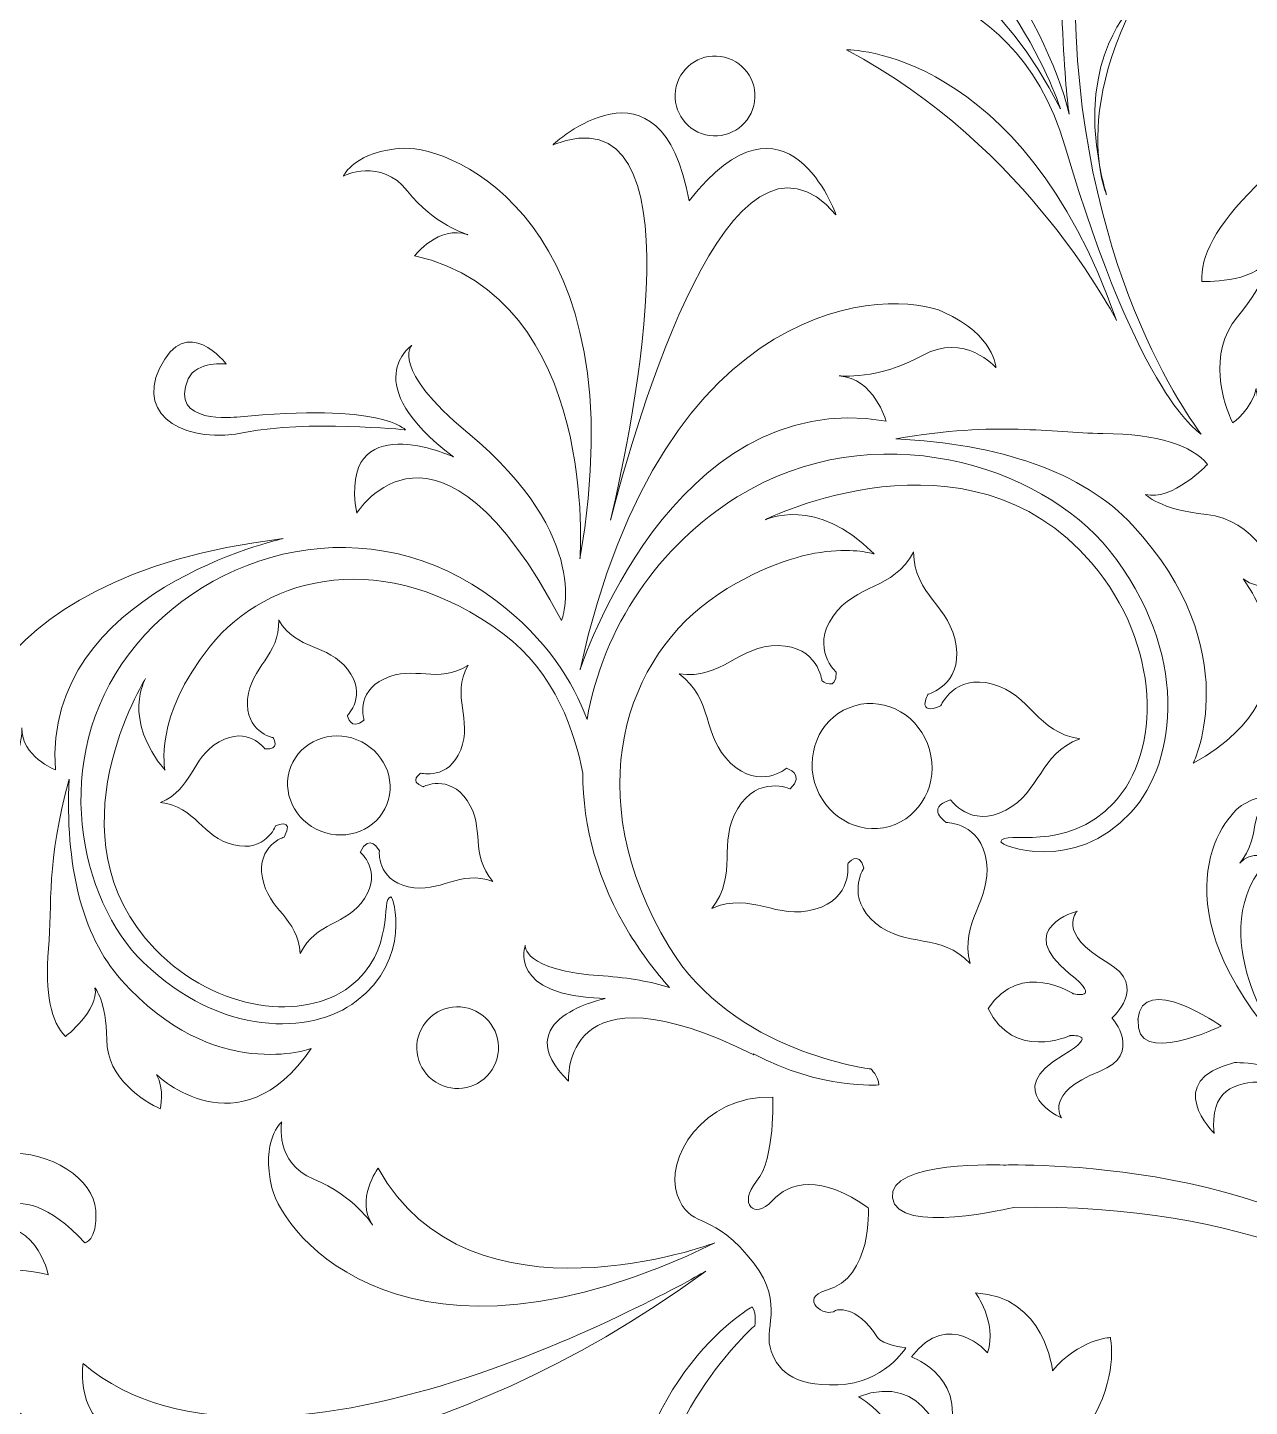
# Model space of a CAD drawing. Header units: millimetres. Extents: x -1420 to -489, y -454 to 898.
# Drawn here: x -693.1 to -634.4, y -218.6 to -152.3 of the extents above; entities that cross this region are included whole.
import ezdxf

# ---------------------------------------------------------------- set-up
doc = ezdxf.new("R2010")
doc.units = ezdxf.units.MM
doc.header["$MEASUREMENT"] = 0
doc.layers.add('Layer 1', color=7, linetype='Continuous')

msp = doc.modelspace()

# ---------------------------------------------------------------- linework, layer by layer
at = {"layer": 'Layer 1', "color": 1, "lineweight": 20}
msp.add_open_spline([(-710.7467, -67.766), (-710.7467, -67.766), (-493.7468, -67.766), (-493.7468, -67.766), (-493.7468, -67.766), (-490.9929, -67.7659), (-488.7466, -69.9335), (-488.7467, -72.591), (-488.7467, -72.591), (-488.7467, -72.591), (-488.7467, -448.9409), (-488.7467, -448.9409), (-488.7467, -448.9409), (-488.7467, -451.5984), (-490.9928, -453.7659), (-493.7467, -453.7659), (-493.7467, -453.7659), (-493.7467, -453.7659), (-710.7467, -453.7659), (-710.7467, -453.7659)], degree=3, knots=[0, 0, 0, 0, 0.1666667, 0.1666667, 0.1666667, 0.1666667, 0.3333333, 0.3333333, 0.3333333, 0.3333333, 0.5, 0.5, 0.5, 0.5, 0.6666667, 0.6666667, 0.6666667, 0.6666667, 1, 1, 1, 1], dxfattribs=at)
at = {"layer": 'Layer 1', "color": 250, "lineweight": 9}
for points, knots in [([(-643.2106, -158.0212), (-643.2106, -158.0212), (-643.2106, -158.0212), (-643.2106, -158.0212), (-643.2106, -158.0212), (-639.6375, -170.1741), (-636.6698, -171.8351), (-636.6698, -171.8351), (-636.6698, -171.8351), (-636.6698, -171.8351), (-642.4488, -164.5653), (-642.7281, -151.4881), (-642.7281, -151.4881), (-642.9639, -140.5532), (-647.3559, -140.6892), (-648.8565, -139.9387), (-648.8565, -139.9387), (-648.8565, -139.9387), (-646.0325, -141.2756), (-645.4889, -144.1838), (-645.4889, -144.1838), (-645.4889, -144.1838), (-646.1311, -143.5648), (-647.292, -143.5522), (-647.292, -143.5522), (-647.292, -143.5522), (-643.5604, -146.7874), (-643.3707, -151.6184), (-643.3707, -151.6184), (-643.2673, -154.273), (-643.1243, -155.7063), (-643.0213, -156.4625), (-643.0213, -156.4625), (-644.0833, -151.8163), (-649.1468, -144.4232), (-652.8291, -142.7903), (-652.8291, -142.7903), (-656.7285, -141.061), (-654.7474, -143.3588), (-654.7474, -143.3588), (-654.7474, -143.3588), (-645.8249, -148.2281), (-643.4428, -156.2002), (-643.4428, -156.2002), (-643.4428, -156.2002), (-649.0063, -145.069), (-658.1524, -147.8449), (-658.1524, -147.8449), (-658.1524, -147.8449), (-654.449, -148.3221), (-653.9135, -150.0291), (-653.9135, -150.0291), (-653.9135, -150.0291), (-653.9135, -150.0291), (-645.8008, -149.2098), (-643.2106, -158.0212)], [0, 0, 0, 0, 0.0666667, 0.0666667, 0.0666667, 0.0666667, 0.1333333, 0.1333333, 0.1333333, 0.1333333, 0.2, 0.2, 0.2, 0.2, 0.2666667, 0.2666667, 0.2666667, 0.2666667, 0.3333333, 0.3333333, 0.3333333, 0.3333333, 0.4, 0.4, 0.4, 0.4, 0.4666667, 0.4666667, 0.4666667, 0.4666667, 0.5333333, 0.5333333, 0.5333333, 0.5333333, 0.6, 0.6, 0.6, 0.6, 0.6666667, 0.6666667, 0.6666667, 0.6666667, 0.7333333, 0.7333333, 0.7333333, 0.7333333, 0.8, 0.8, 0.8, 0.8, 0.8666667, 0.8666667, 0.8666667, 0.8666667, 1, 1, 1, 1]), ([(-641.5631, -158.9008), (-641.5631, -158.9008), (-641.5631, -158.9008), (-641.5631, -158.9008), (-641.5631, -158.9008), (-641.7643, -157.3803), (-641.6963, -154.705), (-639.9441, -151.2218), (-639.9441, -151.2218), (-639.9441, -151.2218), (-642.5652, -153.6642), (-641.5631, -158.9008)], [0, 0, 0, 0, 0.25, 0.25, 0.25, 0.25, 0.5, 0.5, 0.5, 0.5, 1, 1, 1, 1]), ([(-665.0667, -175.9747), (-665.0667, -175.9747), (-665.0667, -175.9747), (-665.0667, -175.9747), (-665.0667, -175.9747), (-663.8239, -171.1477), (-659.2885, -155.4176), (-654.2287, -161.2911), (-654.2287, -161.2911), (-654.2287, -161.2911), (-656.5692, -154.5812), (-661.2834, -160.6261), (-661.2834, -160.6261), (-661.2834, -160.6261), (-661.285, -160.6261), (-661.285, -160.6261), (-661.285, -160.6261), (-662.6504, -153.0819), (-667.8409, -157.9357), (-667.8409, -157.9357), (-667.8409, -157.9357), (-660.6311, -155.0878), (-663.9229, -171.1237), (-665.0667, -175.9747)], [0, 0, 0, 0, 0.1428571, 0.1428571, 0.1428571, 0.1428571, 0.2857143, 0.2857143, 0.2857143, 0.2857143, 0.4285714, 0.4285714, 0.4285714, 0.4285714, 0.5714286, 0.5714286, 0.5714286, 0.5714286, 0.7142857, 0.7142857, 0.7142857, 0.7142857, 1, 1, 1, 1]), ([(-660.4999, -157.4475), (-660.4999, -157.4475), (-660.4999, -157.4475), (-660.4999, -157.4475), (-660.4999, -157.4475), (-659.471, -157.6987), (-658.431, -157.0712), (-658.1761, -156.0431), (-658.1761, -156.0431), (-657.9228, -155.0108), (-658.5515, -153.9725), (-659.5825, -153.7188), (-659.5825, -153.7188), (-660.6095, -153.4647), (-661.6511, -154.0934), (-661.9048, -155.1228), (-661.9048, -155.1228), (-662.1581, -156.1526), (-661.5289, -157.1922), (-660.4999, -157.4475)], [0, 0, 0, 0, 0.1666667, 0.1666667, 0.1666667, 0.1666667, 0.3333333, 0.3333333, 0.3333333, 0.3333333, 0.5, 0.5, 0.5, 0.5, 0.6666667, 0.6666667, 0.6666667, 0.6666667, 1, 1, 1, 1]), ([(-640.7438, -166.3656), (-640.7438, -166.3656), (-640.7438, -166.3656), (-640.7438, -166.3656), (-640.7438, -166.3656), (-645.3407, -153.246), (-653.7213, -153.3608), (-653.7213, -153.3608), (-653.7213, -153.3608), (-644.9486, -158.0029), (-640.7438, -166.3656), (-640.7438, -166.3656)], [0, 0, 0, 0, 0.25, 0.25, 0.25, 0.25, 0.5, 0.5, 0.5, 0.5, 1, 1, 1, 1]), ([(-626.1498, -174.3292), (-626.1498, -174.3292), (-626.1498, -174.3292), (-626.1498, -174.3292), (-626.1498, -174.3292), (-626.1498, -174.3292), (-631.8274, -172.2659), (-632.0167, -164.0857), (-632.0167, -164.0857), (-632.0974, -160.5854), (-630.1334, -156.8021), (-626.7333, -153.1841), (-626.7333, -153.1841), (-630.9026, -156.0194), (-632.2423, -158.1377), (-634.0596, -159.9306), (-634.0596, -159.9306), (-635.9727, -161.8188), (-636.7301, -163.3295), (-636.6376, -164.4969), (-636.6376, -164.4969), (-636.6376, -164.4969), (-634.1399, -164.5934), (-633.4904, -163.4529), (-633.4904, -163.4529), (-633.4904, -163.4529), (-633.4533, -164.4436), (-634.929, -166.197), (-634.929, -166.197), (-636.4006, -167.9504), (-635.594, -170.3956), (-635.1575, -171.2976), (-635.1575, -171.2976), (-635.1575, -171.2976), (-634.2071, -170.5964), (-634.032, -169.6423), (-634.032, -169.6423), (-634.032, -169.6423), (-633.3674, -176.2862), (-626.1498, -174.3292)], [0, 0, 0, 0, 0.0909091, 0.0909091, 0.0909091, 0.0909091, 0.1818182, 0.1818182, 0.1818182, 0.1818182, 0.2727273, 0.2727273, 0.2727273, 0.2727273, 0.3636364, 0.3636364, 0.3636364, 0.3636364, 0.4545455, 0.4545455, 0.4545455, 0.4545455, 0.5454545, 0.5454545, 0.5454545, 0.5454545, 0.6363636, 0.6363636, 0.6363636, 0.6363636, 0.7272727, 0.7272727, 0.7272727, 0.7272727, 0.8181818, 0.8181818, 0.8181818, 0.8181818, 1, 1, 1, 1]), ([(-666.5334, -177.8221), (-666.5334, -177.8221), (-666.5334, -177.8221), (-666.5334, -177.8221), (-666.5334, -177.8221), (-663.7181, -161.6335), (-672.6227, -158.007), (-674.9808, -158.097), (-674.9808, -158.097), (-677.3401, -158.1866), (-677.9029, -159.4285), (-677.9029, -159.4285), (-677.9029, -159.4285), (-677.9029, -159.4285), (-676.1079, -158.5192), (-674.8273, -160.1493), (-674.8273, -160.1493), (-673.5454, -161.7764), (-671.9276, -162.2492), (-671.9276, -162.2492), (-671.9276, -162.2492), (-673.317, -161.7683), (-674.4791, -163.2595), (-674.4791, -163.2595), (-674.4791, -163.2595), (-665.5619, -165.2865), (-666.5334, -177.8221), (-666.5334, -177.8221)], [0, 0, 0, 0, 0.125, 0.125, 0.125, 0.125, 0.25, 0.25, 0.25, 0.25, 0.375, 0.375, 0.375, 0.375, 0.5, 0.5, 0.5, 0.5, 0.625, 0.625, 0.625, 0.625, 0.75, 0.75, 0.75, 0.75, 1, 1, 1, 1]), ([(-641.5631, -158.9008), (-641.5631, -158.9008), (-641.5631, -158.9008), (-641.5631, -158.9008), (-641.5631, -158.9008), (-641.4442, -159.8182), (-641.2276, -160.3178), (-641.2276, -160.3178), (-641.2276, -160.3178), (-641.3721, -159.8239), (-641.4772, -159.354), (-641.5631, -158.9008)], [0, 0, 0, 0, 0.25, 0.25, 0.25, 0.25, 0.5, 0.5, 0.5, 0.5, 1, 1, 1, 1]), ([(-646.5403, -168.6394), (-646.5403, -168.6394), (-646.5403, -168.6394), (-646.5403, -168.6394), (-646.5403, -168.6394), (-646.5403, -168.6394), (-646.5965, -167.0806), (-649.0519, -165.9653), (-649.0519, -165.9653), (-651.5069, -164.8475), (-662.4899, -164.8251), (-666.5302, -183.1561), (-666.5302, -183.1561), (-666.5302, -183.1561), (-662.1243, -169.4839), (-651.8197, -171.2064), (-651.8197, -171.2064), (-651.8197, -171.2064), (-652.4012, -169.1276), (-654.0804, -169.0307), (-654.0804, -169.0307), (-654.0804, -169.0307), (-652.1629, -169.2327), (-650.1033, -168.0669), (-650.1033, -168.0669), (-648.0453, -166.9039), (-646.5403, -168.6394), (-646.5403, -168.6394)], [0, 0, 0, 0, 0.125, 0.125, 0.125, 0.125, 0.25, 0.25, 0.25, 0.25, 0.375, 0.375, 0.375, 0.375, 0.5, 0.5, 0.5, 0.5, 0.625, 0.625, 0.625, 0.625, 0.75, 0.75, 0.75, 0.75, 1, 1, 1, 1]), ([(-674.9246, -171.6246), (-674.9246, -171.6246), (-674.9246, -171.6246), (-674.9246, -171.6246), (-674.9246, -171.6246), (-674.9246, -171.6246), (-676.033, -170.3073), (-683.0303, -171.0113), (-683.0303, -171.0113), (-683.0303, -171.0113), (-686.362, -171.4071), (-685.3595, -169.1753), (-685.3595, -169.1753), (-684.9653, -168.3014), (-683.5389, -168.4639), (-683.5389, -168.4639), (-683.5389, -168.4639), (-683.5389, -168.4639), (-685.4454, -165.9474), (-686.7428, -168.6773), (-686.7428, -168.6773), (-687.8699, -171.0463), (-685.4019, -172.3274), (-682.5714, -171.7439), (-682.5714, -171.7439), (-679.7414, -171.1587), (-674.9246, -171.6246), (-674.9246, -171.6246)], [0, 0, 0, 0, 0.125, 0.125, 0.125, 0.125, 0.25, 0.25, 0.25, 0.25, 0.375, 0.375, 0.375, 0.375, 0.5, 0.5, 0.5, 0.5, 0.625, 0.625, 0.625, 0.625, 0.75, 0.75, 0.75, 0.75, 1, 1, 1, 1]), ([(-667.4195, -180.7963), (-667.4195, -180.7963), (-667.4195, -180.7963), (-667.4195, -180.7963), (-667.4195, -180.7963), (-667.4195, -180.7963), (-665.8208, -176.8192), (-671.9268, -171.7663), (-671.9268, -171.7663), (-675.6914, -168.652), (-674.6176, -167.5717), (-674.6176, -167.5717), (-674.6176, -167.5717), (-674.6176, -167.5717), (-677.3039, -169.3813), (-672.6182, -172.9235), (-672.6182, -172.9235), (-672.6182, -172.9235), (-678.1757, -170.3956), (-677.266, -175.6282), (-677.266, -175.6282), (-677.266, -175.6282), (-673.4066, -169.4167), (-667.4195, -180.7963)], [0, 0, 0, 0, 0.1428571, 0.1428571, 0.1428571, 0.1428571, 0.2857143, 0.2857143, 0.2857143, 0.2857143, 0.4285714, 0.4285714, 0.4285714, 0.4285714, 0.5714286, 0.5714286, 0.5714286, 0.5714286, 0.7142857, 0.7142857, 0.7142857, 0.7142857, 1, 1, 1, 1]), ([(-688.2066, -182.3901), (-688.2066, -182.3901), (-688.2066, -182.3901), (-688.2066, -182.3901), (-688.2066, -182.3901), (-692.0518, -187.4471), (-690.6006, -194.2425), (-687.5132, -197.2293), (-687.5132, -197.2293), (-683.8313, -200.7882), (-679.4588, -200.732), (-677.2835, -199.0894), (-677.2835, -199.0894), (-674.6021, -197.0636), (-675.4857, -194.0478), (-675.6295, -194.0686), (-675.6295, -194.0686), (-676.1429, -194.1374), (-675.3595, -196.6596), (-677.5958, -198.3809), (-677.5958, -198.3809), (-679.7483, -200.0365), (-683.973, -199.6619), (-686.9468, -196.5839), (-686.9468, -196.5839), (-692.183, -191.1677), (-687.4126, -183.5824), (-687.4126, -183.5824), (-687.4126, -183.5824), (-687.4126, -183.5824), (-688.578, -185.5028), (-686.4765, -187.9887), (-686.4765, -187.9887), (-686.4765, -187.9887), (-687.0718, -185.4665), (-684.3089, -182.0253), (-684.3089, -182.0253), (-681.54, -178.584), (-675.9108, -177.2065), (-670.2365, -181.4124), (-670.2365, -181.4124), (-667.6903, -183.299), (-666.7509, -186.2646), (-666.4023, -188.119), (-666.4023, -188.119), (-666.3856, -190.6974), (-665.6917, -193.3519), (-664.1297, -195.877), (-664.1297, -195.877), (-663.5267, -196.8506), (-662.8874, -197.6923), (-662.2338, -198.4216), (-662.2338, -198.4216), (-663.1024, -198.1565), (-664.144, -197.9545), (-665.4112, -197.8719), (-665.4112, -197.8719), (-669.3545, -197.6121), (-669.1603, -196.3958), (-669.1603, -196.3958), (-669.1603, -196.3958), (-669.1603, -196.3958), (-670.0647, -198.8524), (-665.3167, -198.9575), (-665.3167, -198.9575), (-665.3167, -198.9575), (-670.1571, -199.9311), (-667.0827, -202.9317), (-667.0827, -202.9317), (-667.0827, -202.9317), (-667.4924, -197.0302), (-658.1809, -201.658), (-658.1809, -201.658), (-658.1809, -201.658), (-658.1854, -201.6442), (-658.1923, -201.6201), (-658.1923, -201.6201), (-654.9315, -203.3454), (-652.1642, -203.1072), (-652.1642, -203.1072), (-652.1642, -203.1072), (-652.1711, -202.6907), (-652.5551, -202.3384), (-652.5551, -202.3384), (-652.5551, -202.3384), (-652.5551, -202.3384), (-659.1798, -201.5599), (-662.2448, -196.476), (-662.2448, -196.476), (-666.6739, -189.1207), (-664.3541, -182.4699), (-659.8684, -179.5226), (-659.8684, -179.5226), (-655.3831, -176.5794), (-652.3991, -177.5909), (-652.3991, -177.5909), (-652.3991, -177.5909), (-655.1628, -174.7584), (-657.6239, -175.9454), (-657.6239, -175.9454), (-657.6239, -175.9454), (-657.6239, -175.9454), (-647.8947, -171.0537), (-641.9459, -178.0172), (-641.9459, -178.0172), (-638.5669, -181.9719), (-638.6077, -187.1303), (-640.8603, -189.5418), (-640.8603, -189.5418), (-643.2041, -192.0473), (-646.1637, -190.8069), (-646.3074, -191.4186), (-646.3074, -191.4186), (-646.3481, -191.5928), (-642.8018, -193.0095), (-640.0402, -190.0019), (-640.0402, -190.0019), (-637.7998, -187.5624), (-637.2232, -182.2749), (-641.1005, -177.4072), (-641.1005, -177.4072), (-644.3553, -173.325), (-652.4069, -170.78), (-658.975, -174.8496), (-658.975, -174.8496), (-662.7176, -177.1657), (-665.4356, -181.1192), (-666.1934, -185.5406), (-666.1934, -185.5406), (-666.8498, -183.7493), (-668.1211, -181.6914), (-670.5794, -179.8215), (-670.5794, -179.8215), (-676.6243, -175.2271), (-684.3582, -177.327), (-688.2066, -182.3901)], [0, 0, 0, 0, 0.0285714, 0.0285714, 0.0285714, 0.0285714, 0.0571429, 0.0571429, 0.0571429, 0.0571429, 0.0857143, 0.0857143, 0.0857143, 0.0857143, 0.1142857, 0.1142857, 0.1142857, 0.1142857, 0.1428571, 0.1428571, 0.1428571, 0.1428571, 0.1714286, 0.1714286, 0.1714286, 0.1714286, 0.2, 0.2, 0.2, 0.2, 0.2285714, 0.2285714, 0.2285714, 0.2285714, 0.2571429, 0.2571429, 0.2571429, 0.2571429, 0.2857143, 0.2857143, 0.2857143, 0.2857143, 0.3142857, 0.3142857, 0.3142857, 0.3142857, 0.3428571, 0.3428571, 0.3428571, 0.3428571, 0.3714286, 0.3714286, 0.3714286, 0.3714286, 0.4, 0.4, 0.4, 0.4, 0.4285714, 0.4285714, 0.4285714, 0.4285714, 0.4571429, 0.4571429, 0.4571429, 0.4571429, 0.4857143, 0.4857143, 0.4857143, 0.4857143, 0.5142857, 0.5142857, 0.5142857, 0.5142857, 0.5428571, 0.5428571, 0.5428571, 0.5428571, 0.5714286, 0.5714286, 0.5714286, 0.5714286, 0.6, 0.6, 0.6, 0.6, 0.6285714, 0.6285714, 0.6285714, 0.6285714, 0.6571429, 0.6571429, 0.6571429, 0.6571429, 0.6857143, 0.6857143, 0.6857143, 0.6857143, 0.7142857, 0.7142857, 0.7142857, 0.7142857, 0.7428571, 0.7428571, 0.7428571, 0.7428571, 0.7714286, 0.7714286, 0.7714286, 0.7714286, 0.8, 0.8, 0.8, 0.8, 0.8285714, 0.8285714, 0.8285714, 0.8285714, 0.8571429, 0.8571429, 0.8571429, 0.8571429, 0.8857143, 0.8857143, 0.8857143, 0.8857143, 0.9142857, 0.9142857, 0.9142857, 0.9142857, 0.9428571, 0.9428571, 0.9428571, 0.9428571, 1, 1, 1, 1]), ([(-651.3514, -172.0607), (-651.3514, -172.0607), (-651.3514, -172.0607), (-651.3514, -172.0607), (-651.3514, -172.0607), (-646.3929, -172.2924), (-642.3498, -173.6378), (-639.9706, -176.2064), (-639.9706, -176.2064), (-634.4115, -182.2118), (-637.0513, -187.645), (-637.0513, -187.645), (-637.0513, -187.645), (-630.5064, -184.0258), (-634.6546, -178.7945), (-634.6546, -178.7945), (-634.6546, -178.7945), (-633.8654, -179.3569), (-632.6955, -179.1973), (-632.6955, -179.1973), (-632.6955, -179.1973), (-633.0099, -178.2473), (-634.1333, -175.9299), (-636.4104, -175.6958), (-636.4104, -175.6958), (-638.6891, -175.4641), (-639.352, -174.7274), (-639.352, -174.7274), (-639.352, -174.7274), (-638.0938, -175.0951), (-636.3689, -173.2843), (-636.3689, -173.2843), (-636.3689, -173.2843), (-637.1136, -172.3836), (-638.7103, -171.8265), (-641.3966, -171.8029), (-641.3966, -171.8029), (-643.9505, -171.7817), (-646.3868, -171.1925), (-651.3514, -172.0607)], [0, 0, 0, 0, 0.0909091, 0.0909091, 0.0909091, 0.0909091, 0.1818182, 0.1818182, 0.1818182, 0.1818182, 0.2727273, 0.2727273, 0.2727273, 0.2727273, 0.3636364, 0.3636364, 0.3636364, 0.3636364, 0.4545455, 0.4545455, 0.4545455, 0.4545455, 0.5454545, 0.5454545, 0.5454545, 0.5454545, 0.6363636, 0.6363636, 0.6363636, 0.6363636, 0.7272727, 0.7272727, 0.7272727, 0.7272727, 0.8181818, 0.8181818, 0.8181818, 0.8181818, 1, 1, 1, 1]), ([(-694.4551, -189.1207), (-694.4551, -189.1207), (-694.4551, -189.1207), (-694.4551, -189.1207), (-694.4551, -189.1207), (-693.3382, -187.5257), (-693.3532, -185.9393), (-693.3532, -185.9393), (-693.3532, -185.9393), (-693.4062, -187.3238), (-691.7497, -187.9618), (-691.7497, -187.9618), (-691.7497, -187.9618), (-692.3519, -179.3895), (-680.8074, -176.8542), (-680.8074, -176.8542), (-680.8074, -176.8542), (-696.1397, -178.7229), (-696.983, -187.7208), (-696.2611, -189.8166), (-696.2611, -189.8166), (-695.5375, -191.9166), (-694.2662, -192.0851), (-694.2662, -192.0851), (-694.2662, -192.0851), (-694.2662, -192.0851), (-695.568, -190.7157), (-694.4551, -189.1207)], [0, 0, 0, 0, 0.125, 0.125, 0.125, 0.125, 0.25, 0.25, 0.25, 0.25, 0.375, 0.375, 0.375, 0.375, 0.5, 0.5, 0.5, 0.5, 0.625, 0.625, 0.625, 0.625, 0.75, 0.75, 0.75, 0.75, 1, 1, 1, 1]), ([(-652.891, -192.6939), (-652.891, -192.6939), (-652.891, -192.6939), (-652.891, -192.6939), (-652.891, -192.6939), (-652.891, -192.6939), (-653.8015, -194.1106), (-652.3262, -195.3342), (-652.3262, -195.3342), (-650.8518, -196.5546), (-649.2083, -195.756), (-647.7762, -197.2729), (-647.7762, -197.2729), (-648.3002, -195.2483), (-646.7464, -194.2861), (-646.9927, -192.3865), (-646.9927, -192.3865), (-647.2395, -190.4873), (-648.9208, -190.5011), (-648.9208, -190.5011), (-648.9208, -190.5011), (-648.9208, -190.5011), (-649.9759, -189.7999), (-648.7237, -189.4041), (-648.7237, -189.4041), (-648.7237, -189.4041), (-647.7733, -190.7915), (-646.0696, -189.9091), (-646.0696, -189.9091), (-644.372, -189.0295), (-644.4689, -187.2004), (-642.5078, -186.4751), (-642.5078, -186.4751), (-644.5719, -186.1653), (-644.8549, -184.3597), (-646.6995, -183.8475), (-646.6995, -183.8475), (-648.5462, -183.3385), (-649.1879, -184.8911), (-649.1879, -184.8911), (-649.1879, -184.8911), (-650.401, -185.4046), (-649.8012, -184.3316), (-649.8012, -184.3316), (-649.8012, -184.3316), (-649.8012, -184.3316), (-648.1793, -183.898), (-648.446, -182.0012), (-648.446, -182.0012), (-648.7131, -180.1078), (-650.467, -179.5886), (-650.5012, -177.4984), (-650.5012, -177.4984), (-651.4776, -179.343), (-653.2754, -179.012), (-654.3679, -180.5817), (-654.3679, -180.5817), (-655.4645, -182.1515), (-654.2132, -183.275), (-654.2132, -183.275), (-654.2132, -183.275), (-654.1843, -184.2319), (-654.9018, -183.6879), (-654.9018, -183.6879), (-654.9018, -183.6879), (-654.9018, -183.6879), (-655.0883, -182.0155), (-657.0033, -181.9972), (-657.0033, -181.9972), (-658.9212, -181.9788), (-659.6884, -183.637), (-661.7651, -183.3593), (-661.7651, -183.3593), (-661.7651, -183.3593), (-661.7688, -183.3564), (-661.7688, -183.3564), (-661.7688, -183.3564), (-660.0826, -184.5967), (-660.6844, -186.3277), (-659.2906, -187.6438), (-659.2906, -187.6438), (-657.9024, -188.9623), (-656.6063, -187.8918), (-656.6063, -187.8918), (-656.6063, -187.8918), (-656.6063, -187.8918), (-655.6803, -188.1626), (-656.4275, -188.8825), (-656.4275, -188.8825), (-656.4275, -188.8825), (-657.9615, -188.1935), (-658.9526, -189.8305), (-658.9526, -189.8305), (-659.9421, -191.4707), (-658.9013, -192.983), (-660.1982, -194.6257), (-660.1982, -194.6257), (-660.1982, -194.6257), (-660.1933, -194.6216), (-660.1933, -194.6216), (-660.1933, -194.6216), (-658.2689, -193.8035), (-657.0868, -195.1978), (-655.245, -194.6692), (-655.245, -194.6692), (-653.4008, -194.1403), (-653.6647, -192.4822), (-653.6647, -192.4822), (-653.6647, -192.4822), (-653.6647, -192.4822), (-653.1195, -191.7651), (-652.891, -192.6939)], [0, 0, 0, 0, 0.0344828, 0.0344828, 0.0344828, 0.0344828, 0.0689655, 0.0689655, 0.0689655, 0.0689655, 0.1034483, 0.1034483, 0.1034483, 0.1034483, 0.137931, 0.137931, 0.137931, 0.137931, 0.1724138, 0.1724138, 0.1724138, 0.1724138, 0.2068966, 0.2068966, 0.2068966, 0.2068966, 0.2413793, 0.2413793, 0.2413793, 0.2413793, 0.2758621, 0.2758621, 0.2758621, 0.2758621, 0.3103448, 0.3103448, 0.3103448, 0.3103448, 0.3448276, 0.3448276, 0.3448276, 0.3448276, 0.3793103, 0.3793103, 0.3793103, 0.3793103, 0.4137931, 0.4137931, 0.4137931, 0.4137931, 0.4482759, 0.4482759, 0.4482759, 0.4482759, 0.4827586, 0.4827586, 0.4827586, 0.4827586, 0.5172414, 0.5172414, 0.5172414, 0.5172414, 0.5517241, 0.5517241, 0.5517241, 0.5517241, 0.5862069, 0.5862069, 0.5862069, 0.5862069, 0.6206897, 0.6206897, 0.6206897, 0.6206897, 0.6551724, 0.6551724, 0.6551724, 0.6551724, 0.6896552, 0.6896552, 0.6896552, 0.6896552, 0.7241379, 0.7241379, 0.7241379, 0.7241379, 0.7586207, 0.7586207, 0.7586207, 0.7586207, 0.7931034, 0.7931034, 0.7931034, 0.7931034, 0.8275862, 0.8275862, 0.8275862, 0.8275862, 0.862069, 0.862069, 0.862069, 0.862069, 0.8965517, 0.8965517, 0.8965517, 0.8965517, 0.9310345, 0.9310345, 0.9310345, 0.9310345, 1, 1, 1, 1]), ([(-650.502, -177.4968), (-650.502, -177.4968), (-650.502, -177.4968), (-650.502, -177.4968), (-650.502, -177.4968), (-650.502, -177.4968), (-650.5012, -177.4984), (-650.5012, -177.4984), (-650.5012, -177.4984), (-650.5003, -177.4968), (-650.5003, -177.4956), (-650.4983, -177.4956), (-650.4983, -177.4956), (-650.4983, -177.4956), (-650.502, -177.4968), (-650.502, -177.4968)], [0, 0, 0, 0, 0.2, 0.2, 0.2, 0.2, 0.4, 0.4, 0.4, 0.4, 0.6, 0.6, 0.6, 0.6, 1, 1, 1, 1]), ([(-676.1751, -191.8551), (-676.1751, -191.8551), (-676.1751, -191.8551), (-676.1751, -191.8551), (-676.1751, -191.8551), (-676.1751, -191.8551), (-676.3197, -193.231), (-674.7841, -193.5816), (-674.7841, -193.5816), (-673.2473, -193.9355), (-672.3377, -192.7358), (-670.7194, -193.3251), (-670.7194, -193.3251), (-671.8502, -192.0318), (-671.0668, -190.7507), (-671.9512, -189.4461), (-671.9512, -189.4461), (-672.8373, -188.143), (-674.0674, -188.7758), (-674.0674, -188.7758), (-674.0674, -188.7758), (-674.8102, -188.516), (-674.1811, -188.1263), (-674.1811, -188.1263), (-674.1811, -188.1263), (-674.1811, -188.1263), (-672.845, -188.4729), (-672.2664, -187.0037), (-672.2664, -187.0037), (-671.6878, -185.5366), (-672.7392, -184.4579), (-671.9162, -182.9455), (-671.9162, -182.9455), (-673.3634, -183.8727), (-674.517, -182.906), (-675.9361, -183.5852), (-675.9361, -183.5852), (-677.3552, -184.2698), (-676.9125, -185.5773), (-676.9125, -185.5773), (-676.9125, -185.5773), (-677.5592, -186.1355), (-677.7086, -185.3541), (-677.7086, -185.3541), (-677.7086, -185.3541), (-677.7086, -185.3541), (-676.7309, -184.3777), (-677.7017, -183.1349), (-677.7017, -183.1349), (-678.6696, -181.895), (-680.1315, -182.2468), (-681.0143, -180.7727), (-681.0143, -180.7727), (-680.9528, -182.4968), (-682.3694, -182.9944), (-682.5063, -184.5658), (-682.5063, -184.5658), (-682.6419, -186.1368), (-681.2871, -186.4218), (-681.2871, -186.4218), (-681.2871, -186.4218), (-681.2871, -186.4218), (-680.8978, -187.0517), (-681.6809, -186.952), (-681.6809, -186.952), (-681.6809, -186.952), (-682.5014, -185.8383), (-683.8732, -186.6124), (-683.8732, -186.6124), (-685.2439, -187.3828), (-685.1127, -188.8837), (-686.7029, -189.5373), (-686.7029, -189.5373), (-684.9914, -189.7311), (-684.7068, -191.2084), (-683.1753, -191.5757), (-683.1753, -191.5757), (-681.6414, -191.9434), (-681.1609, -190.6498), (-681.1609, -190.6498), (-681.1609, -190.6498), (-681.1609, -190.6498), (-680.2345, -190.243), (-680.7512, -191.1958), (-680.7512, -191.1958), (-680.7512, -191.1958), (-682.073, -191.5998), (-681.8006, -193.15), (-681.8006, -193.15), (-681.5273, -194.7014), (-680.0704, -195.076), (-679.9784, -196.7916), (-679.9784, -196.7916), (-679.2307, -195.2413), (-677.7408, -195.4661), (-676.8857, -194.1431), (-676.8857, -194.1431), (-676.0285, -192.8173), (-677.0913, -191.9308), (-677.0913, -191.9308), (-677.0913, -191.9308), (-676.667, -190.936), (-676.1751, -191.8551), (-676.1751, -191.8551)], [0, 0, 0, 0, 0.037037, 0.037037, 0.037037, 0.037037, 0.0740741, 0.0740741, 0.0740741, 0.0740741, 0.1111111, 0.1111111, 0.1111111, 0.1111111, 0.1481481, 0.1481481, 0.1481481, 0.1481481, 0.1851852, 0.1851852, 0.1851852, 0.1851852, 0.2222222, 0.2222222, 0.2222222, 0.2222222, 0.2592593, 0.2592593, 0.2592593, 0.2592593, 0.2962963, 0.2962963, 0.2962963, 0.2962963, 0.3333333, 0.3333333, 0.3333333, 0.3333333, 0.3703704, 0.3703704, 0.3703704, 0.3703704, 0.4074074, 0.4074074, 0.4074074, 0.4074074, 0.4444444, 0.4444444, 0.4444444, 0.4444444, 0.4814815, 0.4814815, 0.4814815, 0.4814815, 0.5185185, 0.5185185, 0.5185185, 0.5185185, 0.5555556, 0.5555556, 0.5555556, 0.5555556, 0.5925926, 0.5925926, 0.5925926, 0.5925926, 0.6296296, 0.6296296, 0.6296296, 0.6296296, 0.6666667, 0.6666667, 0.6666667, 0.6666667, 0.7037037, 0.7037037, 0.7037037, 0.7037037, 0.7407407, 0.7407407, 0.7407407, 0.7407407, 0.7777778, 0.7777778, 0.7777778, 0.7777778, 0.8148148, 0.8148148, 0.8148148, 0.8148148, 0.8518519, 0.8518519, 0.8518519, 0.8518519, 0.8888889, 0.8888889, 0.8888889, 0.8888889, 0.9259259, 0.9259259, 0.9259259, 0.9259259, 1, 1, 1, 1]), ([(-681.0179, -180.7711), (-681.0179, -180.7711), (-681.0179, -180.7711), (-681.0179, -180.7711), (-681.0179, -180.7711), (-681.0171, -180.7727), (-681.0151, -180.7727), (-681.0151, -180.7727), (-681.0151, -180.7727), (-681.0151, -180.7727), (-681.0143, -180.7727), (-681.0143, -180.7727), (-681.0143, -180.7727), (-681.0143, -180.7727), (-681.0179, -180.7711), (-681.0179, -180.7711)], [0, 0, 0, 0, 0.2, 0.2, 0.2, 0.2, 0.4, 0.4, 0.4, 0.4, 0.6, 0.6, 0.6, 0.6, 1, 1, 1, 1]), ([(-671.9105, -182.9427), (-671.9105, -182.9427), (-671.9105, -182.9427), (-671.9105, -182.9427), (-671.9105, -182.9427), (-671.9105, -182.9427), (-671.9154, -182.9455), (-671.9154, -182.9455), (-671.9154, -182.9455), (-671.915, -182.9443), (-671.9125, -182.9443), (-671.9105, -182.9427)], [0, 0, 0, 0, 0.25, 0.25, 0.25, 0.25, 0.5, 0.5, 0.5, 0.5, 1, 1, 1, 1]), ([(-655.254, -188.5739), (-655.254, -188.5739), (-655.254, -188.5739), (-655.254, -188.5739), (-655.254, -188.5739), (-655.7121, -186.9715), (-654.8452, -185.3191), (-653.3222, -184.883), (-653.3222, -184.883), (-651.7961, -184.4465), (-650.1876, -185.3891), (-649.7324, -186.9915), (-649.7324, -186.9915), (-649.271, -188.5893), (-650.1371, -190.2458), (-651.6605, -190.6823), (-651.6605, -190.6823), (-653.1862, -191.1172), (-654.7951, -190.1717), (-655.254, -188.5739)], [0, 0, 0, 0, 0.1666667, 0.1666667, 0.1666667, 0.1666667, 0.3333333, 0.3333333, 0.3333333, 0.3333333, 0.5, 0.5, 0.5, 0.5, 0.6666667, 0.6666667, 0.6666667, 0.6666667, 1, 1, 1, 1]), ([(-678.9872, -190.9136), (-678.9872, -190.9136), (-678.9872, -190.9136), (-678.9872, -190.9136), (-678.9872, -190.9136), (-680.2626, -190.4144), (-680.9072, -189.0226), (-680.4324, -187.8091), (-680.4324, -187.8091), (-679.9551, -186.5957), (-678.5336, -186.015), (-677.2566, -186.5159), (-677.2566, -186.5159), (-675.9837, -187.0196), (-675.3379, -188.411), (-675.8147, -189.6257), (-675.8147, -189.6257), (-676.2895, -190.8379), (-677.7135, -191.4173), (-678.9872, -190.9136)], [0, 0, 0, 0, 0.1666667, 0.1666667, 0.1666667, 0.1666667, 0.3333333, 0.3333333, 0.3333333, 0.3333333, 0.5, 0.5, 0.5, 0.5, 0.6666667, 0.6666667, 0.6666667, 0.6666667, 1, 1, 1, 1]), ([(-686.8832, -202.619), (-686.8832, -202.619), (-686.8832, -202.619), (-686.8832, -202.619), (-686.8832, -202.619), (-686.8832, -202.619), (-682.9265, -206.4251), (-679.4494, -201.3534), (-679.4494, -201.3534), (-679.4494, -201.3534), (-684.1033, -203.0848), (-688.5841, -198.0584), (-688.5841, -198.0584), (-690.5012, -195.9092), (-691.2875, -192.4919), (-691.0868, -188.415), (-691.0868, -188.415), (-692.1882, -192.4105), (-691.8963, -194.453), (-692.0799, -196.5448), (-692.0799, -196.5448), (-692.2721, -198.7473), (-691.9427, -200.0996), (-691.2606, -200.7797), (-691.2606, -200.7797), (-691.2606, -200.7797), (-689.6469, -199.5104), (-689.8444, -198.4485), (-689.8444, -198.4485), (-689.8444, -198.4485), (-689.2931, -199.0527), (-689.2829, -200.934), (-689.2829, -200.934), (-689.2703, -202.8197), (-687.4602, -203.918), (-686.7077, -204.2547), (-686.7077, -204.2547), (-686.7077, -204.2547), (-686.485, -203.308), (-686.8832, -202.619)], [0, 0, 0, 0, 0.0909091, 0.0909091, 0.0909091, 0.0909091, 0.1818182, 0.1818182, 0.1818182, 0.1818182, 0.2727273, 0.2727273, 0.2727273, 0.2727273, 0.3636364, 0.3636364, 0.3636364, 0.3636364, 0.4545455, 0.4545455, 0.4545455, 0.4545455, 0.5454545, 0.5454545, 0.5454545, 0.5454545, 0.6363636, 0.6363636, 0.6363636, 0.6363636, 0.7272727, 0.7272727, 0.7272727, 0.7272727, 0.8181818, 0.8181818, 0.8181818, 0.8181818, 1, 1, 1, 1]), ([(-633.3295, -192.1707), (-633.3295, -192.1707), (-633.3295, -192.1707), (-633.3295, -192.1707), (-633.3295, -192.1707), (-633.3295, -192.1707), (-634.3146, -191.8201), (-634.8223, -192.4541), (-634.8223, -192.4541), (-634.8223, -192.4541), (-634.2066, -191.7565), (-634.0886, -190.6164), (-634.0886, -190.6164), (-633.9737, -189.4758), (-632.8653, -189.3679), (-632.8653, -189.3679), (-632.8653, -189.3679), (-632.8653, -189.3679), (-633.4973, -188.9566), (-634.6244, -189.6134), (-634.6244, -189.6134), (-635.7532, -190.2682), (-638.8373, -194.5976), (-632.7305, -201.3229), (-632.7305, -201.3229), (-632.7305, -201.3229), (-636.895, -195.7577), (-633.3295, -192.1707)], [0, 0, 0, 0, 0.125, 0.125, 0.125, 0.125, 0.25, 0.25, 0.25, 0.25, 0.375, 0.375, 0.375, 0.375, 0.5, 0.5, 0.5, 0.5, 0.625, 0.625, 0.625, 0.625, 0.75, 0.75, 0.75, 0.75, 1, 1, 1, 1]), ([(-643.3874, -204.6851), (-643.3874, -204.6851), (-643.3874, -204.6851), (-643.3874, -204.6851), (-643.3874, -204.6851), (-643.3874, -204.6851), (-644.2543, -203.5124), (-641.5586, -202.4577), (-641.5586, -202.4577), (-639.4294, -201.6258), (-640.9617, -199.8806), (-640.9617, -199.8806), (-640.9617, -199.8806), (-640.9617, -199.8806), (-640.9613, -199.8794), (-640.9613, -199.8794), (-640.9613, -199.8794), (-640.9613, -199.8794), (-639.1838, -198.3825), (-641.1632, -197.2391), (-641.1632, -197.2391), (-643.6708, -195.7915), (-642.6369, -194.7629), (-642.6369, -194.7629), (-642.6369, -194.7629), (-642.6369, -194.7629), (-645.7296, -195.5724), (-643.0136, -197.7525), (-643.0136, -197.7525), (-641.3546, -199.0865), (-642.8368, -198.7205), (-642.8368, -198.7205), (-642.8368, -198.7205), (-642.8368, -198.7205), (-645.3281, -197.0831), (-646.9141, -199.4274), (-646.9141, -199.4274), (-646.9141, -199.4274), (-646.9141, -199.429), (-646.9141, -199.429), (-646.9141, -199.429), (-645.6995, -201.985), (-642.9895, -200.7418), (-642.9895, -200.7418), (-642.9895, -200.7418), (-642.9895, -200.7418), (-641.4695, -200.6046), (-643.3104, -201.6723), (-643.3104, -201.6723), (-646.3233, -203.4187), (-643.3874, -204.6851), (-643.3874, -204.6851)], [0, 0, 0, 0, 0.0714286, 0.0714286, 0.0714286, 0.0714286, 0.1428571, 0.1428571, 0.1428571, 0.1428571, 0.2142857, 0.2142857, 0.2142857, 0.2142857, 0.2857143, 0.2857143, 0.2857143, 0.2857143, 0.3571429, 0.3571429, 0.3571429, 0.3571429, 0.4285714, 0.4285714, 0.4285714, 0.4285714, 0.5, 0.5, 0.5, 0.5, 0.5714286, 0.5714286, 0.5714286, 0.5714286, 0.6428571, 0.6428571, 0.6428571, 0.6428571, 0.7142857, 0.7142857, 0.7142857, 0.7142857, 0.7857143, 0.7857143, 0.7857143, 0.7857143, 0.8571429, 0.8571429, 0.8571429, 0.8571429, 1, 1, 1, 1]), ([(-639.7112, -199.9718), (-639.7112, -199.9718), (-639.7112, -199.9718), (-639.7112, -199.9718), (-639.7112, -199.9718), (-639.7112, -199.9718), (-639.7095, -199.9734), (-639.7095, -199.9734), (-639.7095, -199.9734), (-639.8879, -202.3258), (-635.7088, -200.2776), (-635.7088, -200.2776), (-635.7088, -200.2776), (-635.7088, -200.2776), (-635.7088, -200.2764), (-635.7088, -200.2764), (-635.7088, -200.2764), (-635.7088, -200.2764), (-639.5324, -197.6235), (-639.7112, -199.9718)], [0, 0, 0, 0, 0.1666667, 0.1666667, 0.1666667, 0.1666667, 0.3333333, 0.3333333, 0.3333333, 0.3333333, 0.5, 0.5, 0.5, 0.5, 0.6666667, 0.6666667, 0.6666667, 0.6666667, 1, 1, 1, 1]), ([(-673.622, -202.8658), (-673.622, -202.8658), (-673.622, -202.8658), (-673.622, -202.8658), (-673.622, -202.8658), (-672.7668, -203.5323), (-671.5326, -203.3809), (-670.8656, -202.5237), (-670.8656, -202.5237), (-670.199, -201.6706), (-670.353, -200.436), (-671.2065, -199.771), (-671.2065, -199.771), (-672.0616, -199.102), (-673.2958, -199.2551), (-673.9616, -200.1106), (-673.9616, -200.1106), (-674.6286, -200.9649), (-674.4771, -202.1996), (-673.622, -202.8658)], [0, 0, 0, 0, 0.1666667, 0.1666667, 0.1666667, 0.1666667, 0.3333333, 0.3333333, 0.3333333, 0.3333333, 0.5, 0.5, 0.5, 0.5, 0.6666667, 0.6666667, 0.6666667, 0.6666667, 1, 1, 1, 1]), ([(-635.0776, -202.0355), (-635.0776, -202.0355), (-635.0776, -202.0355), (-635.0776, -202.0355), (-635.0776, -202.0355), (-638.617, -202.9065), (-636.0443, -205.4413), (-636.0443, -205.4413), (-636.0443, -205.4413), (-636.5631, -201.3493), (-630.9556, -203.5759), (-630.9556, -203.5759), (-630.9556, -203.5759), (-632.4109, -201.9724), (-635.0776, -202.0355), (-635.0776, -202.0355)], [0, 0, 0, 0, 0.2, 0.2, 0.2, 0.2, 0.4, 0.4, 0.4, 0.4, 0.6, 0.6, 0.6, 0.6, 1, 1, 1, 1]), ([(-605.6, -227.0367), (-605.6, -227.0367), (-605.6, -227.0367), (-605.6, -227.0367), (-605.6, -227.0367), (-599.2913, -229.3024), (-590.3174, -229.7752), (-583.6609, -226.3408), (-583.6609, -226.3408), (-583.6609, -226.3408), (-583.351, -225.4825), (-583.351, -225.4825), (-583.351, -225.4825), (-583.351, -225.4825), (-589.5808, -228.1773), (-598.3262, -225.0349), (-598.3262, -225.0349), (-607.07, -221.8926), (-614.1138, -210.8648), (-609.0091, -202.7452), (-609.0091, -202.7452), (-609.0091, -202.7452), (-615.9726, -205.8021), (-612.3209, -214.6135), (-612.3209, -214.6135), (-612.68, -213.9009), (-613.6329, -212.5974), (-615.7723, -212.7782), (-615.7723, -212.7782), (-615.7723, -212.7782), (-615.3851, -216.601), (-609.6557, -219.1851), (-609.6557, -219.1851), (-607.0114, -220.379), (-607.3999, -222.5856), (-607.3999, -222.5856), (-607.3999, -222.5856), (-607.3999, -222.5856), (-607.4842, -224.1725), (-610.2714, -221.7944), (-610.2714, -221.7944), (-613.0591, -219.418), (-612.7562, -216.7753), (-619.5833, -215.0496), (-619.5833, -215.0496), (-619.5833, -215.0496), (-619.3007, -217.4191), (-617.8584, -218.5833), (-617.8584, -218.5833), (-617.8584, -218.5833), (-619.2506, -218.4065), (-621.3627, -215.9458), (-621.3627, -215.9458), (-622.5705, -214.5402), (-624.2653, -214.1265), (-625.7495, -214.1041), (-625.7495, -214.1041), (-631.4548, -206.4935), (-646.1083, -206.9593), (-646.1083, -206.9593), (-646.1083, -206.9593), (-646.1083, -206.9593), (-651.7635, -206.7207), (-651.5163, -208.5389), (-651.5163, -208.5389), (-651.2699, -210.3558), (-645.697, -208.9978), (-645.697, -208.9978), (-645.697, -208.9978), (-634.2702, -208.7254), (-627.6031, -212.9032), (-625.9311, -214.1057), (-625.9311, -214.1057), (-626.967, -214.1098), (-627.8853, -214.295), (-628.4338, -214.4575), (-628.4338, -214.4575), (-628.4338, -214.4575), (-627.6719, -215.9446), (-626.3819, -216.4076), (-626.3819, -216.4076), (-626.3819, -216.4076), (-632.0859, -216.0594), (-631.2247, -222.4427), (-631.2247, -222.4427), (-631.2247, -222.4427), (-629.5804, -216.3078), (-620.3065, -219.3211), (-620.3065, -219.3211), (-615.598, -220.853), (-611.9043, -224.7686), (-605.6, -227.0367)], [0, 0, 0, 0, 0.0416667, 0.0416667, 0.0416667, 0.0416667, 0.0833333, 0.0833333, 0.0833333, 0.0833333, 0.125, 0.125, 0.125, 0.125, 0.1666667, 0.1666667, 0.1666667, 0.1666667, 0.2083333, 0.2083333, 0.2083333, 0.2083333, 0.25, 0.25, 0.25, 0.25, 0.2916667, 0.2916667, 0.2916667, 0.2916667, 0.3333333, 0.3333333, 0.3333333, 0.3333333, 0.375, 0.375, 0.375, 0.375, 0.4166667, 0.4166667, 0.4166667, 0.4166667, 0.4583333, 0.4583333, 0.4583333, 0.4583333, 0.5, 0.5, 0.5, 0.5, 0.5416667, 0.5416667, 0.5416667, 0.5416667, 0.5833333, 0.5833333, 0.5833333, 0.5833333, 0.625, 0.625, 0.625, 0.625, 0.6666667, 0.6666667, 0.6666667, 0.6666667, 0.7083333, 0.7083333, 0.7083333, 0.7083333, 0.75, 0.75, 0.75, 0.75, 0.7916667, 0.7916667, 0.7916667, 0.7916667, 0.8333333, 0.8333333, 0.8333333, 0.8333333, 0.875, 0.875, 0.875, 0.875, 0.9166667, 0.9166667, 0.9166667, 0.9166667, 1, 1, 1, 1]), ([(-661.858, -208.3915), (-661.858, -208.3915), (-661.858, -208.3915), (-661.858, -208.3915), (-661.858, -208.3915), (-661.2366, -210.0765), (-660.4116, -209.0792), (-658.5059, -211.2675), (-658.5059, -211.2675), (-656.5978, -213.4546), (-657.6801, -214.6554), (-657.3959, -215.7076), (-657.3959, -215.7076), (-657.112, -216.7627), (-656.3811, -217.6015), (-654.1358, -217.5229), (-654.1358, -217.5229), (-651.9202, -217.4443), (-650.8737, -215.7496), (-650.8737, -215.7496), (-650.8737, -215.7496), (-650.8737, -215.7496), (-652.0261, -215.5814), (-652.235, -215.2487), (-652.235, -215.2487), (-653.2681, -213.5963), (-654.247, -213.944), (-654.247, -213.944), (-654.247, -213.944), (-654.7601, -214.3525), (-656.0696, -213.3536), (-654.6782, -212.9761), (-654.6782, -212.9761), (-652.4708, -212.3743), (-652.6736, -209.0185), (-652.6736, -209.0185), (-652.6736, -209.0185), (-654.9327, -207.3832), (-656.4764, -207.7672), (-657.3042, -208.6879), (-657.3042, -208.6879), (-658.1333, -209.6078), (-658.9461, -208.8211), (-658.0417, -207.7351), (-658.0417, -207.7351), (-657.1442, -206.6592), (-657.2615, -203.6907), (-657.2615, -203.6907), (-657.2615, -203.6907), (-660.6612, -203.6012), (-662.4806, -206.7081), (-661.858, -208.3915)], [0, 0, 0, 0, 0.0714286, 0.0714286, 0.0714286, 0.0714286, 0.1428571, 0.1428571, 0.1428571, 0.1428571, 0.2142857, 0.2142857, 0.2142857, 0.2142857, 0.2857143, 0.2857143, 0.2857143, 0.2857143, 0.3571429, 0.3571429, 0.3571429, 0.3571429, 0.4285714, 0.4285714, 0.4285714, 0.4285714, 0.5, 0.5, 0.5, 0.5, 0.5714286, 0.5714286, 0.5714286, 0.5714286, 0.6428571, 0.6428571, 0.6428571, 0.6428571, 0.7142857, 0.7142857, 0.7142857, 0.7142857, 0.7857143, 0.7857143, 0.7857143, 0.7857143, 0.8571429, 0.8571429, 0.8571429, 0.8571429, 1, 1, 1, 1]), ([(-681.3364, -208.0608), (-681.3364, -208.0608), (-681.3364, -208.0608), (-681.3364, -208.0608), (-681.3364, -208.0608), (-680.7687, -210.3529), (-674.813, -217.8971), (-660.0427, -210.6978), (-660.0427, -210.6978), (-660.0427, -210.6978), (-671.816, -215.1127), (-676.2362, -207.108), (-676.2362, -207.108), (-676.2362, -207.108), (-677.3474, -208.6386), (-676.498, -209.8407), (-676.498, -209.8407), (-676.498, -209.8407), (-677.4012, -208.4183), (-679.3232, -207.6385), (-679.3232, -207.6385), (-681.2403, -206.8584), (-680.8685, -204.8818), (-680.8685, -204.8818), (-680.8685, -204.8818), (-680.8685, -204.8818), (-681.9044, -205.7683), (-681.3364, -208.0608)], [0, 0, 0, 0, 0.125, 0.125, 0.125, 0.125, 0.25, 0.25, 0.25, 0.25, 0.375, 0.375, 0.375, 0.375, 0.5, 0.5, 0.5, 0.5, 0.625, 0.625, 0.625, 0.625, 0.75, 0.75, 0.75, 0.75, 1, 1, 1, 1]), ([(-685.1983, -221.4829), (-685.1983, -221.4829), (-685.1983, -221.4829), (-685.1983, -221.4829), (-685.1983, -221.4829), (-685.1983, -221.4829), (-673.523, -221.6132), (-660.4857, -212.0575), (-660.4857, -212.0575), (-660.4857, -212.0575), (-681.2411, -224.2507), (-690.4177, -216.4931), (-690.4177, -216.4931), (-690.4177, -216.4931), (-690.8828, -219.2637), (-688.4009, -220.0492), (-688.4009, -220.0492), (-688.4009, -220.0492), (-695.7065, -220.1925), (-696.3006, -214.8195), (-696.3006, -214.8195), (-696.7354, -210.8762), (-692.0877, -212.2326), (-692.0877, -212.2326), (-692.0877, -212.2326), (-692.0877, -212.2326), (-692.7042, -209.2152), (-695.4862, -209.9714), (-695.4862, -209.9714), (-695.4862, -209.9714), (-693.8166, -206.9105), (-690.3392, -210.6925), (-690.3392, -210.6925), (-690.3392, -210.6925), (-689.7308, -210.66), (-689.8094, -209.1395), (-689.8094, -209.1395), (-689.8896, -207.6186), (-692.0184, -206.2818), (-694.0728, -206.3884), (-694.0728, -206.3884), (-696.1259, -206.4964), (-699.5932, -208.7368), (-699.3546, -213.3003), (-699.3546, -213.3003), (-699.1168, -217.865), (-695.6026, -222.3332), (-685.1983, -221.4829)], [0, 0, 0, 0, 0.0769231, 0.0769231, 0.0769231, 0.0769231, 0.1538462, 0.1538462, 0.1538462, 0.1538462, 0.2307692, 0.2307692, 0.2307692, 0.2307692, 0.3076923, 0.3076923, 0.3076923, 0.3076923, 0.3846154, 0.3846154, 0.3846154, 0.3846154, 0.4615385, 0.4615385, 0.4615385, 0.4615385, 0.5384615, 0.5384615, 0.5384615, 0.5384615, 0.6153846, 0.6153846, 0.6153846, 0.6153846, 0.6923077, 0.6923077, 0.6923077, 0.6923077, 0.7692308, 0.7692308, 0.7692308, 0.7692308, 0.8461538, 0.8461538, 0.8461538, 0.8461538, 1, 1, 1, 1]), ([(-636.0008, -225.3912), (-636.0008, -225.3912), (-636.0008, -225.3912), (-636.0008, -225.3912), (-636.0008, -225.3912), (-635.5504, -225.5329), (-635.1, -225.6608), (-634.6538, -225.7756), (-634.6538, -225.7756), (-635.5911, -222.2236), (-637.7407, -219.7014), (-641.7826, -218.9677), (-641.7826, -218.9677), (-640.6461, -216.7822), (-641.0443, -215.2487), (-641.0443, -215.2487), (-641.0443, -215.2487), (-641.0443, -215.2487), (-642.5506, -215.3261), (-643.8186, -216.8494), (-643.8186, -216.8494), (-643.8186, -216.8494), (-644.1688, -213.2538), (-647.5209, -213.1064), (-647.5209, -213.1064), (-647.5209, -213.1064), (-646.4792, -214.4534), (-646.9382, -215.9882), (-646.9382, -215.9882), (-646.9382, -215.9882), (-648.7791, -213.819), (-650.596, -216.1787), (-650.596, -216.1787), (-650.596, -216.1787), (-647.5734, -217.2619), (-649.0226, -220.4662), (-649.0226, -220.4662), (-649.0226, -220.4662), (-649.8594, -216.8425), (-653.1394, -218.0922), (-653.1394, -218.0922), (-653.1394, -218.0922), (-650.8004, -219.4783), (-651.7566, -220.7703), (-651.7566, -220.7703), (-651.7566, -220.7703), (-654.2095, -217.9729), (-656.5644, -221.3877), (-656.5644, -221.3877), (-656.8828, -225.5203), (-653.1545, -225.3269), (-653.1545, -225.3269), (-653.1545, -225.3269), (-653.2241, -226.9317), (-655.9153, -226.5387), (-655.9153, -226.5387), (-655.9153, -226.5387), (-654.1541, -229.5732), (-651.2231, -227.2851), (-651.2231, -227.2851), (-651.2231, -227.2851), (-652.1116, -230.6885), (-655.1416, -229.6253), (-655.1416, -229.6253), (-655.1416, -229.6253), (-655.2161, -232.6032), (-652.4211, -232.0758), (-652.4211, -232.0758), (-652.4211, -232.0758), (-653.0307, -233.5572), (-654.688, -233.9485), (-654.688, -233.9485), (-654.688, -233.9485), (-651.9903, -235.945), (-649.4559, -233.3691), (-649.4559, -233.3691), (-649.4559, -233.3691), (-649.4294, -235.3513), (-648.3072, -236.3616), (-648.3072, -236.3616), (-648.3072, -236.3616), (-648.3072, -236.3616), (-646.4911, -235.0305), (-646.3522, -231.4528), (-646.3522, -231.4528), (-646.2557, -228.9318), (-648.6289, -228.8003), (-648.3955, -224.5186), (-648.3955, -224.5186), (-645.8807, -221.044), (-644.1273, -222.312), (-642.6145, -220.2919), (-642.6145, -220.2919), (-642.3905, -219.9918), (-642.202, -219.7014), (-642.0322, -219.418), (-642.0322, -219.418), (-641.985, -219.4376), (-641.9398, -219.4571), (-641.8693, -219.4742), (-641.8693, -219.4742), (-641.8693, -219.4742), (-637.7049, -219.7352), (-636.0008, -225.3912)], [0, 0, 0, 0, 0.037037, 0.037037, 0.037037, 0.037037, 0.0740741, 0.0740741, 0.0740741, 0.0740741, 0.1111111, 0.1111111, 0.1111111, 0.1111111, 0.1481481, 0.1481481, 0.1481481, 0.1481481, 0.1851852, 0.1851852, 0.1851852, 0.1851852, 0.2222222, 0.2222222, 0.2222222, 0.2222222, 0.2592593, 0.2592593, 0.2592593, 0.2592593, 0.2962963, 0.2962963, 0.2962963, 0.2962963, 0.3333333, 0.3333333, 0.3333333, 0.3333333, 0.3703704, 0.3703704, 0.3703704, 0.3703704, 0.4074074, 0.4074074, 0.4074074, 0.4074074, 0.4444444, 0.4444444, 0.4444444, 0.4444444, 0.4814815, 0.4814815, 0.4814815, 0.4814815, 0.5185185, 0.5185185, 0.5185185, 0.5185185, 0.5555556, 0.5555556, 0.5555556, 0.5555556, 0.5925926, 0.5925926, 0.5925926, 0.5925926, 0.6296296, 0.6296296, 0.6296296, 0.6296296, 0.6666667, 0.6666667, 0.6666667, 0.6666667, 0.7037037, 0.7037037, 0.7037037, 0.7037037, 0.7407407, 0.7407407, 0.7407407, 0.7407407, 0.7777778, 0.7777778, 0.7777778, 0.7777778, 0.8148148, 0.8148148, 0.8148148, 0.8148148, 0.8518519, 0.8518519, 0.8518519, 0.8518519, 0.8888889, 0.8888889, 0.8888889, 0.8888889, 0.9259259, 0.9259259, 0.9259259, 0.9259259, 1, 1, 1, 1]), ([(-664.3374, -227.3609), (-664.3374, -227.3609), (-664.3374, -227.3609), (-664.3374, -227.3609), (-664.3374, -227.3609), (-663.8239, -237.1723), (-655.2792, -243.0543), (-647.0648, -242.6268), (-647.0648, -242.6268), (-642.4911, -242.3869), (-638.9008, -240.0903), (-636.6665, -237.1443), (-636.6665, -237.1443), (-636.8938, -236.8205), (-637.1442, -236.4988), (-637.4154, -236.1792), (-637.4154, -236.1792), (-640.6734, -240.0749), (-646.5481, -240.8437), (-646.5481, -240.8437), (-646.5481, -240.8437), (-646.5481, -240.8437), (-643.6736, -240.3892), (-642.9769, -236.2354), (-642.9769, -236.2354), (-642.9769, -236.2354), (-644.9706, -238.9315), (-650.682, -239.0772), (-650.682, -239.0772), (-656.3958, -239.2234), (-662.4639, -234.8126), (-663.0519, -225.6918), (-663.0519, -225.6918), (-663.4587, -219.3814), (-658.1345, -214.6807), (-658.1345, -214.6807), (-658.1345, -214.6807), (-658.1345, -214.6807), (-658.0111, -214.1407), (-658.2612, -213.7714), (-658.2612, -213.7714), (-658.2612, -213.7714), (-664.8501, -217.5494), (-664.3374, -227.3609)], [0, 0, 0, 0, 0.0833333, 0.0833333, 0.0833333, 0.0833333, 0.1666667, 0.1666667, 0.1666667, 0.1666667, 0.25, 0.25, 0.25, 0.25, 0.3333333, 0.3333333, 0.3333333, 0.3333333, 0.4166667, 0.4166667, 0.4166667, 0.4166667, 0.5, 0.5, 0.5, 0.5, 0.5833333, 0.5833333, 0.5833333, 0.5833333, 0.6666667, 0.6666667, 0.6666667, 0.6666667, 0.75, 0.75, 0.75, 0.75, 0.8333333, 0.8333333, 0.8333333, 0.8333333, 1, 1, 1, 1])]:
    msp.add_open_spline(points, degree=3, knots=knots, dxfattribs=at)

doc.saveas('drawing.dxf')
